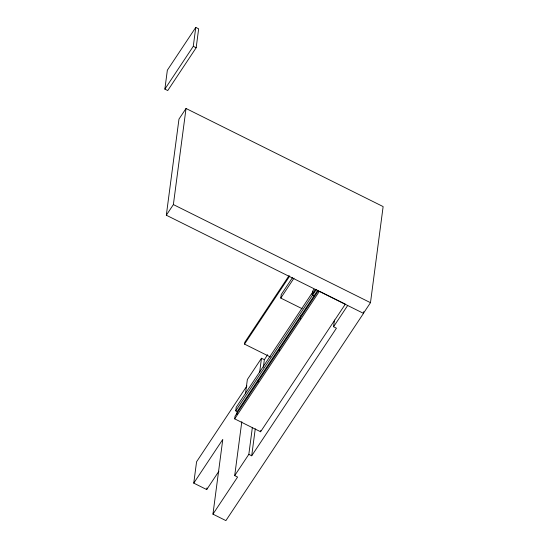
<?xml version="1.0" encoding="UTF-8"?>
<svg xmlns="http://www.w3.org/2000/svg" width="548" height="548" viewBox="0 0 548 548"><rect width="100%" height="100%" fill="white"/><g stroke="black" fill="none" stroke-linecap="round" stroke-linejoin="round"><path stroke-width="0.82" d="M164.866 89.112L167.352 70.192L195.773 27.4L198.65 28.832L196.163 47.751L167.743 90.543L164.866 89.112L193.28 46.32L195.773 27.4M218.885 471.239L206.712 489.57L193.759 483.124L222.789 439.407L212.946 514.154L225.899 520.6L363.509 313.367L166.318 215.213L178.97 119.115L186.032 108.483L383.134 206.589L370.482 302.688L363.42 313.319M166.318 215.213L173.38 204.582L186.032 108.483M193.759 483.124L196.574 461.765L246.943 385.915M206.712 489.57L206.932 487.925M234.681 418.857L319.416 291.255L345.322 304.154L260.595 431.755L234.681 418.857L235.037 416.185L318.347 290.728M236.777 414.617L237.174 411.569L235.736 410.849L236.209 407.287L312.62 292.214M270.431 357.008L244.524 344.11L244.757 342.336L289.008 275.699M212.946 514.154L237.585 477.055L234.702 475.623L241.805 421.672M245.47 393.848L247.354 379.517L261.478 358.255L264.355 359.687L263.355 367.27M258.06 381.956L258.361 379.668M234.702 475.623L248.826 454.354L252.375 427.378M259.594 372.585L261.478 358.255M248.826 454.354L251.703 455.785L255.258 428.81M260.595 431.755L260.766 430.42M302.112 308.695L280.775 298.078L281.247 294.523L292.591 277.439M279.144 350.816L279.542 347.768M300.325 318.915L300.729 315.867M314.066 295.776L312.175 294.838L312.641 291.283A11.09 2.302 -63.5 0 0 313.853 289.228M251.703 455.785L336.438 328.184L333.561 326.752L334.444 320.011M363.509 313.367L363.735 311.682M244.524 344.11L289.714 276.055M280.775 298.078L294.009 278.151M264.355 359.687L267.671 354.693M235.736 410.849L316.319 289.502M237.174 411.569L317.758 290.221M333.561 326.752L347.679 305.483M193.28 46.32L196.163 47.751M173.38 204.582L370.482 302.688M312.641 291.283L313.093 291.502M315.169 289.591A18.488 3.829 -63.5 0 1 312.175 294.838"/></g></svg>
